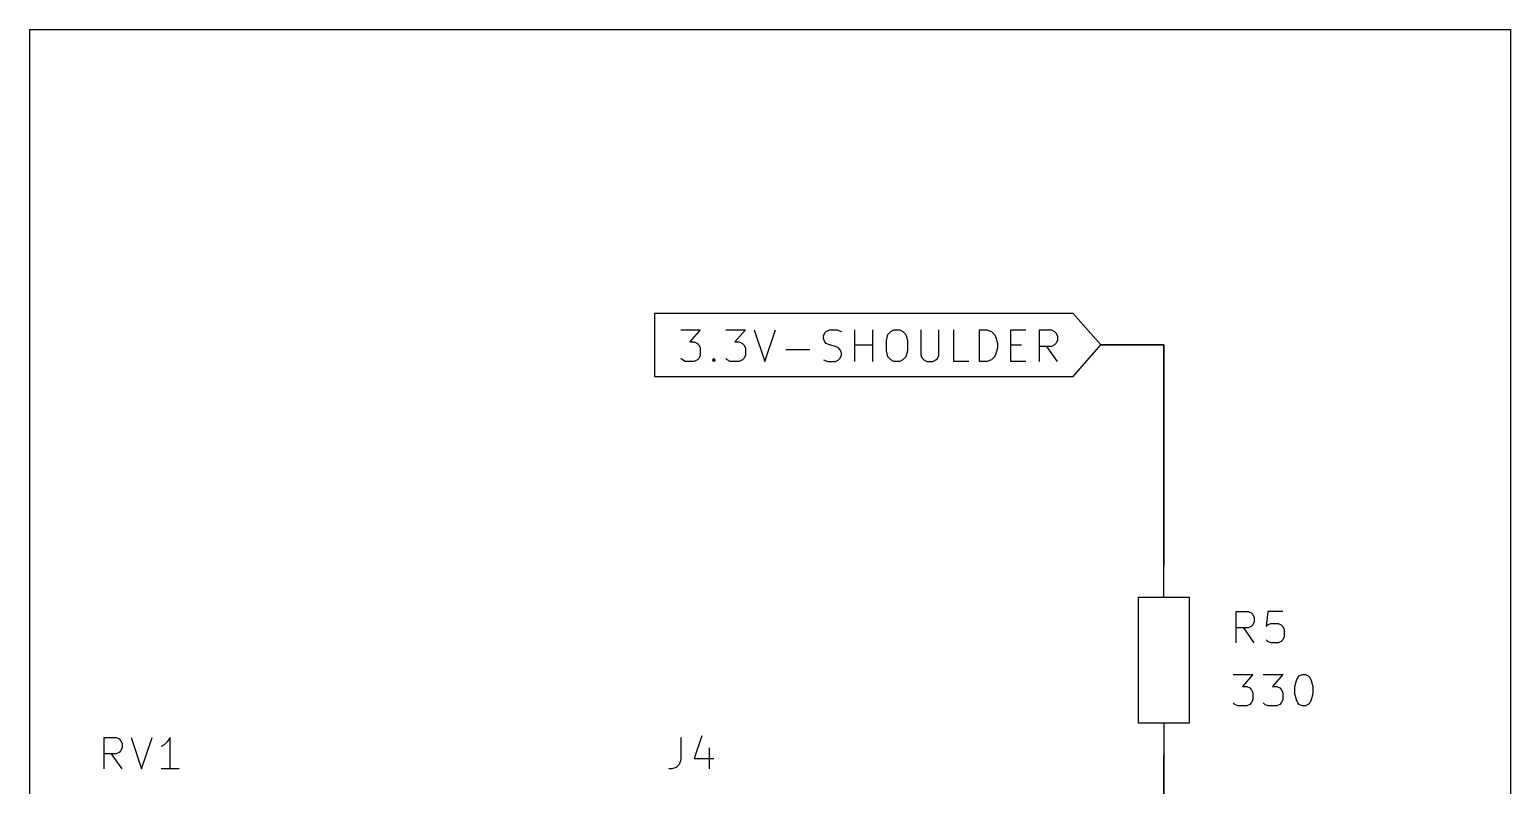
# Model space of a CAD drawing. Extents: x -4.8 to 16.7, y -9.4 to 5.7.
# Drawn here: x -4.76 to 0.53, y -5.23 to -2.53 of the extents above; entities that cross this region are included whole.
import ezdxf

# ---------------------------------------------------------------- set-up
doc = ezdxf.new("R2010")
doc.units = 0
doc.header["$MEASUREMENT"] = 0
for name, color, linetype in [('BLUE3', 171, 'CONTINUOUS'), ('CYAN2', 4, 'CONTINUOUS'), ('RED2', 1, 'CONTINUOUS')]:
    doc.layers.add(name, color=color, linetype=linetype)
doc.layers.add('GREEN3', color=91, linetype='CONTINUOUS', lineweight=30)

msp = doc.modelspace()

# ---------------------------------------------------------------- linework, layer by layer
at = {"layer": 'BLUE3'}
for p, q in [((-4.7563, -2.5285), (-4.7563, -7.9285)), ((-4.7563, -2.5285), (0.5312, -2.5285)), ((0.5312, -2.5285), (0.5312, -7.9285))]:
    msp.add_line(p, q, dxfattribs=at)
at = {"layer": 'CYAN2', "linetype": 'Continuous'}
for p, q in [((-0.4475, -4.7169), (-0.4475, -4.6044)), ((-0.4475, -4.6044), (-0.4046, -4.6044)), ((-0.4046, -4.6044), (-0.394, -4.6097)), ((-0.394, -4.6097), (-0.3886, -4.6151)), ((-0.3886, -4.6526), (-0.394, -4.6579)), ((-0.3886, -4.6151), (-0.3832, -4.6258)), ((-0.3832, -4.6419), (-0.3886, -4.6526)), ((-0.3832, -4.6258), (-0.3832, -4.6419)), ((-0.335, -4.6044), (-0.3404, -4.6579)), ((-0.3404, -4.6579), (-0.335, -4.6526)), ((-0.2815, -4.6044), (-0.335, -4.6044)), ((-0.335, -4.6526), (-0.3242, -4.6472)), ((-0.3242, -4.6472), (-0.2975, -4.6472)), ((-0.2975, -4.6472), (-0.2867, -4.6526)), ((-0.2867, -4.6526), (-0.2815, -4.6579)), ((-0.4046, -4.6633), (-0.4475, -4.6633)), ((-0.3832, -4.7169), (-0.4208, -4.6633)), ((-0.394, -4.6579), (-0.4046, -4.6633)), ((-0.2815, -4.6579), (-0.2761, -4.6686)), ((-0.2761, -4.6954), (-0.2815, -4.7061)), ((-0.2761, -4.6686), (-0.2761, -4.6954)), ((-0.335, -4.7115), (-0.3404, -4.7061)), ((-0.3242, -4.7169), (-0.335, -4.7115)), ((-0.2975, -4.7169), (-0.3242, -4.7169)), ((-0.2867, -4.7115), (-0.2975, -4.7169)), ((-0.2815, -4.7061), (-0.2867, -4.7115)), ((-0.4581, -4.8294), (-0.3886, -4.8294)), ((-0.3886, -4.8294), (-0.4259, -4.8722)), ((-0.351, -4.8294), (-0.2815, -4.8294)), ((-0.2815, -4.8294), (-0.3188, -4.8722)), ((-0.2385, -4.8722), (-0.2331, -4.8508)), ((-0.2331, -4.8508), (-0.2279, -4.8401)), ((-0.2279, -4.8401), (-0.2225, -4.8347)), ((-0.2225, -4.8347), (-0.2117, -4.8294)), ((-0.2117, -4.8294), (-0.2009, -4.8294)), ((-0.2009, -4.8294), (-0.1904, -4.8347)), ((-0.1904, -4.8347), (-0.185, -4.8401)), ((-0.185, -4.8401), (-0.1796, -4.8508)), ((-0.1796, -4.8508), (-0.1742, -4.8722)), ((-0.4259, -4.8722), (-0.41, -4.8722)), ((-0.41, -4.8722), (-0.3992, -4.8776)), ((-0.3992, -4.8776), (-0.394, -4.8829)), ((-0.394, -4.8829), (-0.3886, -4.8936)), ((-0.3886, -4.8936), (-0.3886, -4.9204)), ((-0.3188, -4.8722), (-0.3029, -4.8722)), ((-0.3029, -4.8722), (-0.2921, -4.8776)), ((-0.2921, -4.8776), (-0.2867, -4.8829)), ((-0.2867, -4.8829), (-0.2815, -4.8936)), ((-0.2815, -4.8936), (-0.2815, -4.9204)), ((-0.2385, -4.899), (-0.2385, -4.8722)), ((-0.2331, -4.9204), (-0.2385, -4.899)), ((-0.1742, -4.899), (-0.1796, -4.9204)), ((-0.1742, -4.8722), (-0.1742, -4.899)), ((-0.4529, -4.9365), (-0.4581, -4.9311)), ((-0.4421, -4.9419), (-0.4529, -4.9365)), ((-0.41, -4.9419), (-0.4421, -4.9419)), ((-0.3992, -4.9365), (-0.41, -4.9419)), ((-0.394, -4.9311), (-0.3992, -4.9365)), ((-0.3886, -4.9204), (-0.394, -4.9311)), ((-0.3456, -4.9365), (-0.351, -4.9311)), ((-0.335, -4.9419), (-0.3456, -4.9365)), ((-0.3029, -4.9419), (-0.335, -4.9419)), ((-0.2921, -4.9365), (-0.3029, -4.9419)), ((-0.2867, -4.9311), (-0.2921, -4.9365)), ((-0.2815, -4.9204), (-0.2867, -4.9311)), ((-0.2279, -4.9311), (-0.2331, -4.9204)), ((-0.2225, -4.9365), (-0.2279, -4.9311)), ((-0.2117, -4.9419), (-0.2225, -4.9365)), ((-0.2009, -4.9419), (-0.2117, -4.9419)), ((-0.1904, -4.9365), (-0.2009, -4.9419)), ((-0.185, -4.9311), (-0.1904, -4.9365)), ((-0.1796, -4.9204), (-0.185, -4.9311)), ((-4.4901, -5.1669), (-4.4901, -5.0544)), ((-4.4901, -5.0544), (-4.4474, -5.0544)), ((-4.4901, -5.1669), (-4.4901, -5.0544)), ((-4.4901, -5.0544), (-4.4474, -5.0544)), ((-4.4474, -5.0544), (-4.4366, -5.0597)), ((-4.4474, -5.0544), (-4.4366, -5.0597)), ((-4.4366, -5.0597), (-4.4312, -5.0651)), ((-4.4366, -5.0597), (-4.4312, -5.0651)), ((-4.4312, -5.0651), (-4.4258, -5.0758)), ((-4.4312, -5.0651), (-4.4258, -5.0758)), ((-4.4258, -5.0758), (-4.4258, -5.0919)), ((-4.4258, -5.0758), (-4.4258, -5.0919)), ((-4.3936, -5.0544), (-4.3562, -5.1669)), ((-4.3936, -5.0544), (-4.3562, -5.1669)), ((-4.3562, -5.1669), (-4.3187, -5.0544)), ((-4.3562, -5.1669), (-4.3187, -5.0544)), ((-4.2651, -5.0704), (-4.2759, -5.0811)), ((-4.2651, -5.0704), (-4.2759, -5.0811)), ((-4.2543, -5.0544), (-4.2651, -5.0704)), ((-4.2543, -5.0544), (-4.2651, -5.0704)), ((-4.2543, -5.1669), (-4.2543, -5.0544)), ((-4.2543, -5.1669), (-4.2543, -5.0544)), ((-2.4314, -5.0544), (-2.4314, -5.1347)), ((-2.4314, -5.0544), (-2.4314, -5.1347)), ((-2.3562, -5.049), (-2.383, -5.1294)), ((-2.3562, -5.049), (-2.383, -5.1294)), ((-4.4474, -5.1133), (-4.4901, -5.1133)), ((-4.4474, -5.1133), (-4.4901, -5.1133)), ((-4.4258, -5.1669), (-4.4633, -5.1133)), ((-4.4258, -5.1669), (-4.4633, -5.1133)), ((-4.4366, -5.1079), (-4.4474, -5.1133)), ((-4.4366, -5.1079), (-4.4474, -5.1133)), ((-4.4312, -5.1026), (-4.4366, -5.1079)), ((-4.4312, -5.1026), (-4.4366, -5.1079)), ((-4.4258, -5.0919), (-4.4312, -5.1026)), ((-4.4258, -5.0919), (-4.4312, -5.1026)), ((-4.2759, -5.0811), (-4.2865, -5.0865)), ((-4.2759, -5.0811), (-4.2865, -5.0865)), ((-2.3294, -5.0919), (-2.3294, -5.1669)), ((-2.3294, -5.0919), (-2.3294, -5.1669)), ((-4.2224, -5.1669), (-4.2865, -5.1669)), ((-4.2224, -5.1669), (-4.2865, -5.1669)), ((-2.4635, -5.1669), (-2.4741, -5.1669)), ((-2.4635, -5.1669), (-2.4741, -5.1669)), ((-2.4473, -5.1615), (-2.4635, -5.1669)), ((-2.4473, -5.1615), (-2.4635, -5.1669)), ((-2.4368, -5.1508), (-2.4473, -5.1615)), ((-2.4368, -5.1508), (-2.4473, -5.1615)), ((-2.4314, -5.1347), (-2.4368, -5.1508)), ((-2.4314, -5.1347), (-2.4368, -5.1508)), ((-2.383, -5.1294), (-2.3135, -5.1294)), ((-2.383, -5.1294), (-2.3135, -5.1294))]:
    msp.add_line(p, q, dxfattribs=at)
at = {"layer": 'GREEN3', "linetype": 'Continuous'}
for p, q in [((-0.7063, -3.6535), (-0.9313, -3.6535)), ((-0.7063, -3.6535), (-0.7063, -4.441)), ((-0.7063, -5.116), (-0.7063, -5.791))]:
    msp.add_line(p, q, dxfattribs=at)
at = {"layer": 'RED2', "linetype": 'Continuous'}
for p, q in [((-1.0298, -3.5409), (-2.5245, -3.5409)), ((-2.5245, -3.5409), (-2.5245, -3.6535)), ((-0.9313, -3.6535), (-1.0298, -3.5409)), ((-2.4309, -3.5999), (-2.3614, -3.5999)), ((-2.3614, -3.5999), (-2.3987, -3.6428)), ((-2.3987, -3.6428), (-2.3828, -3.6428)), ((-2.3828, -3.6428), (-2.372, -3.6481)), ((-2.372, -3.6481), (-2.3668, -3.6535)), ((-2.2703, -3.5999), (-2.2005, -3.5999)), ((-2.2005, -3.5999), (-2.2381, -3.6428)), ((-2.2381, -3.6428), (-2.2221, -3.6428)), ((-2.2221, -3.6428), (-2.2113, -3.6481)), ((-2.2113, -3.6481), (-2.2059, -3.6535)), ((-2.1686, -3.5999), (-2.131, -3.7124)), ((-2.131, -3.7124), (-2.0934, -3.5999)), ((-1.922, -3.6213), (-1.9168, -3.6106)), ((-1.922, -3.6321), (-1.922, -3.6213)), ((-1.9168, -3.6428), (-1.922, -3.6321)), ((-1.9168, -3.6106), (-1.9114, -3.6053)), ((-1.9114, -3.6481), (-1.9168, -3.6428)), ((-1.9114, -3.6053), (-1.9006, -3.5999)), ((-1.9006, -3.6535), (-1.9114, -3.6481)), ((-1.9006, -3.5999), (-1.8738, -3.5999)), ((-1.8738, -3.5999), (-1.8578, -3.6053)), ((-1.8095, -3.7124), (-1.8095, -3.5999)), ((-1.7453, -3.7124), (-1.7453, -3.5999)), ((-1.697, -3.6374), (-1.6918, -3.616)), ((-1.697, -3.6749), (-1.697, -3.6374)), ((-1.6918, -3.616), (-1.681, -3.6053)), ((-1.681, -3.6053), (-1.6702, -3.5999)), ((-1.6702, -3.5999), (-1.6488, -3.5999)), ((-1.6488, -3.5999), (-1.638, -3.6053)), ((-1.638, -3.6053), (-1.6274, -3.616)), ((-1.6274, -3.616), (-1.622, -3.6374)), ((-1.622, -3.6374), (-1.622, -3.6749)), ((-1.5739, -3.5999), (-1.5739, -3.691)), ((-1.5095, -3.691), (-1.5095, -3.5999)), ((-1.456, -3.7124), (-1.456, -3.5999)), ((-1.3649, -3.7124), (-1.3649, -3.5999)), ((-1.3649, -3.5999), (-1.3381, -3.5999)), ((-1.3381, -3.5999), (-1.3221, -3.6053)), ((-1.3221, -3.6053), (-1.3113, -3.616)), ((-1.3113, -3.616), (-1.3059, -3.6267)), ((-1.3059, -3.6267), (-1.3005, -3.6481)), ((-1.3005, -3.6481), (-1.3005, -3.6642)), ((-1.2524, -3.7124), (-1.2524, -3.5999)), ((-1.2524, -3.5999), (-1.1988, -3.5999)), ((-1.1507, -3.7124), (-1.1507, -3.5999)), ((-1.1507, -3.5999), (-1.1077, -3.5999)), ((-1.1077, -3.5999), (-1.0971, -3.6053)), ((-1.0971, -3.6053), (-1.0917, -3.6106)), ((-1.0917, -3.6481), (-1.0971, -3.6535)), ((-1.0917, -3.6106), (-1.0863, -3.6213)), ((-1.0863, -3.6374), (-1.0917, -3.6481)), ((-1.0863, -3.6213), (-1.0863, -3.6374)), ((-2.5245, -3.6535), (-2.5245, -3.766)), ((-2.3668, -3.6535), (-2.3614, -3.6642)), ((-2.3614, -3.691), (-2.3668, -3.7017)), ((-2.3614, -3.6642), (-2.3614, -3.691)), ((-2.2059, -3.6535), (-2.2005, -3.6642)), ((-2.2005, -3.691), (-2.2059, -3.7017)), ((-2.2005, -3.6642), (-2.2005, -3.691)), ((-2.0561, -3.6696), (-1.9703, -3.6696)), ((-1.8792, -3.6588), (-1.9006, -3.6535)), ((-1.8684, -3.6642), (-1.8792, -3.6588)), ((-1.863, -3.6696), (-1.8684, -3.6642)), ((-1.8578, -3.6803), (-1.863, -3.6696)), ((-1.863, -3.7017), (-1.8578, -3.691)), ((-1.8578, -3.691), (-1.8578, -3.6803)), ((-1.8095, -3.6535), (-1.7453, -3.6535)), ((-1.6918, -3.6963), (-1.697, -3.6749)), ((-1.681, -3.7071), (-1.6918, -3.6963)), ((-1.6274, -3.6963), (-1.638, -3.7071)), ((-1.622, -3.6749), (-1.6274, -3.6963)), ((-1.5739, -3.691), (-1.5685, -3.7017)), ((-1.5149, -3.7017), (-1.5095, -3.691)), ((-1.3113, -3.6963), (-1.3221, -3.7071)), ((-1.3059, -3.6856), (-1.3113, -3.6963)), ((-1.3005, -3.6642), (-1.3059, -3.6856)), ((-1.2524, -3.6535), (-1.2148, -3.6535)), ((-1.1077, -3.6588), (-1.1507, -3.6588)), ((-1.0863, -3.7124), (-1.1239, -3.6588)), ((-1.0971, -3.6535), (-1.1077, -3.6588)), ((-1.0298, -3.766), (-0.9313, -3.6535)), ((-2.4255, -3.7071), (-2.4309, -3.7017)), ((-2.4149, -3.7124), (-2.4255, -3.7071)), ((-2.3828, -3.7124), (-2.4149, -3.7124)), ((-2.372, -3.7071), (-2.3828, -3.7124)), ((-2.3668, -3.7017), (-2.372, -3.7071)), ((-2.3184, -3.7071), (-2.313, -3.7017)), ((-2.313, -3.7124), (-2.3184, -3.7071)), ((-2.313, -3.7017), (-2.3078, -3.7071)), ((-2.313, -3.7017), (-2.313, -3.7124)), ((-2.3078, -3.7071), (-2.313, -3.7124)), ((-2.2649, -3.7071), (-2.2703, -3.7017)), ((-2.2543, -3.7124), (-2.2649, -3.7071)), ((-2.2221, -3.7124), (-2.2543, -3.7124)), ((-2.2113, -3.7071), (-2.2221, -3.7124)), ((-2.2059, -3.7017), (-2.2113, -3.7071)), ((-1.922, -3.7071), (-1.906, -3.7124)), ((-1.906, -3.7124), (-1.8792, -3.7124)), ((-1.8792, -3.7124), (-1.8684, -3.7071)), ((-1.8684, -3.7071), (-1.863, -3.7017)), ((-1.6702, -3.7124), (-1.681, -3.7071)), ((-1.6488, -3.7124), (-1.6702, -3.7124)), ((-1.638, -3.7071), (-1.6488, -3.7124)), ((-1.5685, -3.7017), (-1.5631, -3.7071)), ((-1.5631, -3.7071), (-1.5523, -3.7124)), ((-1.5523, -3.7124), (-1.5309, -3.7124)), ((-1.5309, -3.7124), (-1.5203, -3.7071)), ((-1.5203, -3.7071), (-1.5149, -3.7017)), ((-1.4024, -3.7124), (-1.456, -3.7124)), ((-1.3381, -3.7124), (-1.3649, -3.7124)), ((-1.3221, -3.7071), (-1.3381, -3.7124)), ((-1.1988, -3.7124), (-1.2524, -3.7124)), ((-2.5245, -3.766), (-1.0298, -3.766)), ((-0.7063, -4.5535), (-0.7063, -4.441)), ((-0.7963, -5.0035), (-0.7963, -4.5535)), ((-0.7963, -4.5535), (-0.6163, -4.5535)), ((-0.6163, -4.5535), (-0.6163, -5.0035)), ((-0.6163, -5.0035), (-0.7963, -5.0035)), ((-0.7063, -5.0035), (-0.7063, -5.116))]:
    msp.add_line(p, q, dxfattribs=at)

doc.saveas('drawing.dxf')
